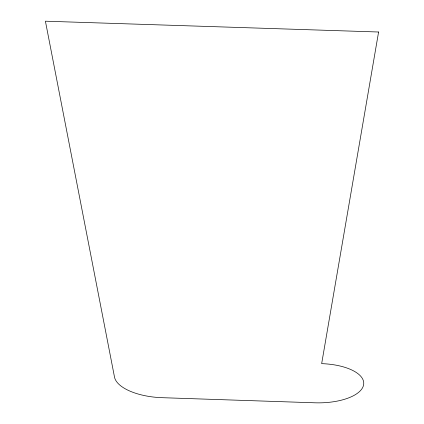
<?xml version="1.0" encoding="UTF-8"?>
<svg xmlns="http://www.w3.org/2000/svg" width="424" height="424" viewBox="0 0 424 424"><rect width="100%" height="100%" fill="white"/><g stroke="black" fill="none" stroke-linecap="round" stroke-linejoin="round"><path stroke-width="0.64" d="M378.59 32.007L321.662 363.644A45.437 19.636 0.1 0 1 363.622 384.738A45.437 19.636 0.1 0 1 314.942 402.8L161.915 397.68A45.416 19.621 3.9 0 1 114.507 377.111L45.41 21.2L378.59 32.007"/></g></svg>
